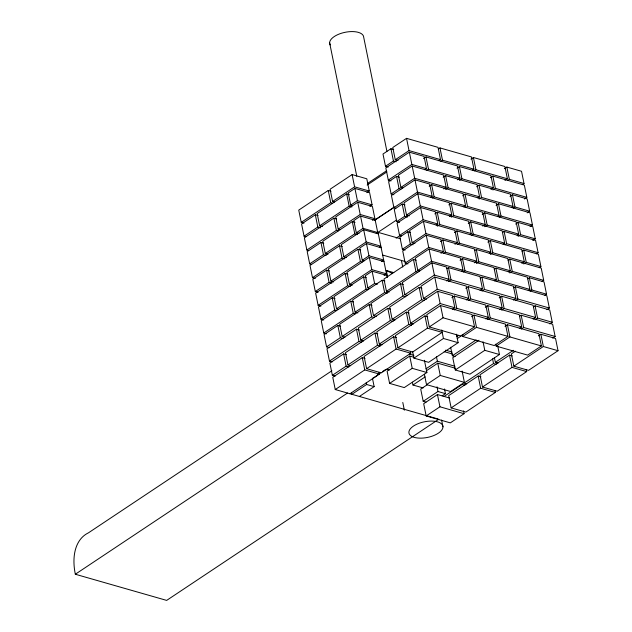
<?xml version="1.0" encoding="UTF-8"?>
<svg xmlns="http://www.w3.org/2000/svg" width="632" height="632" viewBox="0 0 632 632"><rect width="100%" height="100%" fill="white"/><g stroke="black" fill="none" stroke-linecap="round" stroke-linejoin="round"><path stroke-width="0.95" d="M331.01 191.251L328.253 190.461L298.746 210.108L301.243 222.361L303.992 223.151M366.837 192.665L369.278 191.038L366.789 178.785L352.111 174.582L330.094 189.237L332.582 201.49L334.415 202.019M393.697 149.515L390.947 148.725L382.992 154.018L385.488 166.271L388.238 167.061M438.892 160.686L440.512 159.612L438.023 147.359L406.542 138.345L392.78 147.501L395.277 159.754L398.049 160.552M301.243 222.361L330.749 202.714L332.582 203.235M332.582 201.49L354.599 186.835L369.278 191.038M385.488 166.271L393.436 160.978L396.193 161.768M395.277 159.754L409.03 150.598L440.512 159.612M318.101 215.575L315.321 214.777L301.559 223.941L304.055 236.194L305.904 236.724M349.417 194.703L346.668 193.913L317.153 213.561L319.65 225.814L322.399 226.596M369.854 206.364L372.098 204.871L369.602 192.618L354.923 188.415L348.192 192.894L350.689 205.147L352.522 205.669M424.902 169.716L426.529 168.633L424.033 156.381L409.354 152.178L385.812 167.851L388.301 180.104L391.05 180.894M367.713 183.327L386.515 170.814M367.137 185.058L386.91 171.896M304.055 236.194L317.817 227.03L320.59 227.828M319.65 225.814L349.156 206.166L351.913 206.948M350.689 205.147L357.412 200.668L372.098 204.871M388.301 180.104L411.851 164.431L426.529 168.633M336.635 218.917L333.886 218.127L304.371 237.774L306.868 250.027L308.7 250.548M372.461 220.331L374.91 218.704L372.414 206.451L357.736 202.248L335.718 216.902L338.215 229.155L340.048 229.685M399.329 177.181L396.572 176.391L388.625 181.684L391.113 193.937L393.87 194.727M443.711 188.897L446.145 187.277L443.648 175.025L412.167 166.011L398.413 175.167L400.901 187.42L402.75 187.957M423.566 158.561L425.992 156.941L457.473 165.955L459.962 178.208L457.536 179.828M438.355 148.994L439.975 147.92L471.456 156.934L473.945 169.186L472.333 170.261M306.868 250.027L336.374 230.38L338.215 230.909M338.215 229.155L360.232 214.501L374.91 218.704M391.113 193.937L399.068 188.644L400.901 189.173M400.901 187.42L414.663 178.264L446.145 187.277M426.869 170.269L428.488 169.194L459.962 178.208M440.852 161.247L442.471 160.173L473.945 169.186M323.726 243.241L320.953 242.443L307.192 251.607L309.68 263.86L311.537 264.389M355.05 222.369L352.293 221.579L322.786 241.227L325.275 253.479L328.032 254.262M356.314 232.813L363.045 228.334L377.723 232.537L375.234 220.284L360.548 216.081L353.825 220.56L356.314 232.813L359.071 233.603M430.534 197.382L432.154 196.299L429.665 184.046L414.987 179.844L391.437 195.517L393.933 207.77L395.766 208.299M374.626 220.244L394.107 207.272M374.8 220.126L394.431 207.059M309.68 263.86L323.442 254.696L326.223 255.494M325.275 253.479L354.789 233.832L357.538 234.622M393.933 207.77L417.476 192.096L432.154 196.299M342.268 246.583L339.51 245.793L310.004 265.44L312.5 277.693L315.25 278.483M378.355 233.911L363.669 229.708L341.351 244.576L343.84 256.821L346.597 257.611M404.954 204.847L402.205 204.057L394.25 209.35L396.746 221.603L399.495 222.393M449.344 216.563L451.769 214.943L449.281 202.69L417.799 193.676L404.038 202.84L406.534 215.093L409.307 215.883M429.191 186.227L431.624 184.607L463.098 193.621L465.594 205.874L463.975 206.956M443.174 177.205L445.607 175.585L477.081 184.599L479.577 196.852L477.958 197.935M456.999 168.136L459.424 166.516L490.906 175.53L493.402 187.783L490.969 189.403M470.982 159.114L473.415 157.494L504.889 166.508L507.385 178.761L504.952 180.381M376.23 233.532L396.185 220.252M312.5 277.693L342.007 258.046L344.756 258.836M343.84 256.821L366.165 241.961L380.843 246.164L379.247 247.231M396.746 221.603L404.693 216.31L407.45 217.1M406.534 215.093L420.288 205.929L451.769 214.943M432.493 197.935L434.113 196.86L465.594 205.874M445.671 189.458L448.096 187.838L479.577 196.852M459.496 180.389L461.921 178.769L493.402 187.783M474.284 170.822L475.904 169.747L507.385 178.761M329.359 270.907L326.578 270.109L312.816 279.273L315.313 291.526L318.086 292.324M360.675 250.035L357.925 249.245L328.411 268.892L330.907 281.145L333.657 281.935M381.167 247.752L366.489 243.541L359.758 248.02L362.255 260.273L364.087 260.803M436.159 225.047L437.786 223.965L435.29 211.712L420.612 207.509L397.07 223.183L399.558 235.436L401.391 235.965M315.313 291.526L329.075 282.362L331.847 283.16M330.907 281.145L360.414 261.498L362.255 262.019M362.255 260.273L368.977 255.794L383.656 259.997L381.412 261.49M399.558 235.436L423.108 219.762L437.786 223.965M396.13 238.145L400.222 235.42M347.892 274.248L345.143 273.459L315.637 293.106L318.125 305.359L320.874 306.149M383.98 261.585L369.301 257.374L346.976 272.242L349.472 284.495L352.222 285.277M410.587 232.513L407.83 231.723L399.882 237.016L402.371 249.269L405.128 250.059M454.969 244.228L457.402 242.609L454.906 230.356L423.424 221.342L409.67 230.506L412.159 242.759L414.94 243.549M434.824 213.893L437.249 212.273L468.731 221.287L471.219 233.54L469.6 234.622M448.807 204.871L451.232 203.251L482.714 212.265L485.202 224.518L482.777 226.138M462.632 195.802L465.057 194.182L496.539 203.196L499.027 215.449L497.408 216.531M476.615 186.78L479.04 185.16L510.522 194.174L513.01 206.427L511.391 207.509M490.432 177.71L492.865 176.091L524.339 185.105L526.835 197.358L524.41 198.977M504.391 168.705L506.848 167.069L521.526 171.272L524.023 183.525L522.38 184.615M318.125 305.359L347.632 285.711L350.389 286.501M349.472 284.495L371.79 269.627L386.476 273.838L384.082 275.426M402.371 249.269L410.326 243.976L413.075 244.766M412.159 242.759L425.921 233.595L457.402 242.609M437.312 226.145L439.746 224.526L471.219 233.54M451.295 217.124L453.729 215.504L485.202 224.518M465.934 207.517L467.546 206.435L499.027 215.449M479.103 199.033L481.537 197.413L513.01 206.427M492.928 189.963L495.354 188.344L526.835 197.358M507.701 180.412L509.345 179.322L524.023 183.525M334.984 298.573L332.211 297.783L318.449 306.939L320.938 319.192L323.718 319.99M366.307 277.701L363.55 276.911L334.044 296.558L336.532 308.811L338.373 309.332M386.792 275.418L372.114 271.207L365.391 275.686L367.879 287.939L369.712 288.469M440.978 253.25L443.411 251.631L440.923 239.378L426.244 235.175L402.695 250.849L405.191 263.102L407.94 263.892M320.938 319.192L334.699 310.028L336.556 310.565M336.532 308.811L366.047 289.164L367.879 289.693M367.879 287.939L374.61 283.46L377.359 284.25M405.191 263.102L428.733 247.428L443.411 251.631M353.525 301.914L350.768 301.124L321.261 320.772L323.758 333.025L326.507 333.815M384.872 281.05L382.115 280.26L352.609 299.908L355.097 312.161L357.854 312.943M416.212 260.179L413.462 259.389L383.948 279.036L386.444 291.289L389.193 292.079M461.407 271.357L463.027 270.275L460.538 258.022L429.057 249.008L415.295 258.172L417.792 270.425L419.64 270.954M440.449 241.558L442.882 239.939L474.356 248.953L476.852 261.206L474.419 262.825M454.432 232.537L456.865 230.917L488.339 239.931L490.835 252.184L489.215 253.266M468.257 223.467L470.682 221.848L502.163 230.862L504.66 243.115L503.04 244.197M482.24 214.446L484.673 212.826L516.147 221.84L518.643 234.093L517.023 235.175M496.065 205.376L498.49 203.757L529.971 212.771L532.46 225.024L530.035 226.643M510.016 196.378L512.481 194.735L527.159 198.938L529.648 211.191L527.191 212.834M323.758 333.025L353.264 313.377L355.097 313.907M355.097 312.161L384.612 292.513L387.361 293.303M386.444 291.289L415.951 271.642L417.792 272.171M417.792 270.425L431.545 261.261L463.027 270.275M443.751 253.274L445.37 252.192L476.852 261.206M457.734 244.252L459.353 243.17L490.835 252.184M471.559 235.183L473.178 234.101L504.66 243.115M484.736 226.698L487.161 225.079L518.643 234.093M499.367 217.092L500.986 216.01L532.46 225.024M513.334 208.078L514.969 206.988L529.648 211.191M340.616 326.238L337.836 325.448L324.074 334.605L326.57 346.857L329.343 347.655M371.932 305.367L369.183 304.577L339.668 324.224L342.165 336.477L344.914 337.267M403.279 284.495L400.53 283.713L371.016 303.36L373.512 315.605L376.261 316.395M446.587 280.94L449.044 279.297L446.548 267.044L431.869 262.841L402.363 282.488L404.851 294.741L407.608 295.531M326.57 346.857L340.332 337.701L343.105 338.491M342.165 336.477L371.671 316.829L374.428 317.62M373.512 315.605L403.019 295.966L405.768 296.748M404.851 294.741L434.366 275.094L449.044 279.297M446.887 268.687L448.507 267.605L479.988 276.626L482.477 288.871L480.051 290.491M359.237 329.975L356.48 329.193L326.973 348.832L329.462 361.085L332.219 361.875M390.576 309.111L387.827 308.321L358.312 327.969L360.809 340.221L363.558 341.011M421.923 288.239L419.166 287.457L389.66 307.097L392.156 319.35L394.905 320.14M466.305 299.955L468.739 298.336L466.242 286.083L434.769 277.069L421.007 286.233L423.495 298.486L426.276 299.284M460.064 260.202L462.49 258.583L493.971 267.597L496.468 279.85L494.848 280.932M474.695 250.596L476.315 249.514L507.796 258.535L510.285 270.78L508.665 271.863M487.872 242.111L490.298 240.492L521.779 249.514L524.268 261.759L521.842 263.378M502.503 232.505L504.123 231.423L535.596 240.444L538.093 252.697L536.473 253.772M515.649 224.044L518.106 222.401L532.784 226.612L535.28 238.857L532.816 240.5M448.57 281.477L451.003 279.858L482.477 288.871M329.462 361.085L358.976 341.438L361.725 342.228M360.809 340.221L390.315 320.574L393.072 321.364M392.156 319.35L421.663 299.71L424.412 300.492M423.495 298.486L437.257 289.322L468.739 298.336M463.367 271.918L464.986 270.836L496.468 279.85M476.378 263.386L478.803 261.767L510.285 270.78M490.361 254.364L492.794 252.745L524.268 261.759M504.992 244.758L506.611 243.675L538.093 252.697M518.137 236.297L520.602 234.654L535.28 238.857M346.407 354.694L343.626 353.904L329.865 363.06L332.361 375.313L335.134 376.111M377.723 333.822L374.974 333.032L345.459 352.68L347.956 364.933L350.705 365.723M409.07 312.959L406.313 312.168L376.806 331.816L379.303 344.069L382.052 344.851M452.37 309.396L454.835 307.752L452.338 295.507L437.66 291.297L408.154 310.944L410.642 323.197L413.399 323.987M331.879 370.771L88.409 532.863A63.603 37.414 56.3 0 0 75.326 574.243L166.658 600.4L438.821 419.206M332.361 375.313L346.123 366.157L348.896 366.947M347.956 364.933L377.462 345.285L380.219 346.075M379.303 344.069L408.809 324.421L411.558 325.211M410.642 323.197L440.156 303.55L454.835 307.752M480.328 278.262L481.94 277.179L513.421 286.201L515.917 298.454L513.484 300.066M465.776 288.263L468.201 286.644L499.683 295.665L502.171 307.918L499.746 309.53M494.311 269.24L495.93 268.158L527.404 277.179L529.9 289.432L528.281 290.507M451.872 297.68L454.297 296.06L485.779 305.082L488.267 317.335L485.842 318.947M508.128 260.171L509.748 259.096L541.229 268.11L543.717 280.363L542.106 281.438M365.02 358.431L362.27 357.649L332.764 377.296L335.252 389.541L437.881 418.937M396.367 337.567L393.618 336.777L364.103 356.424L366.6 368.677L381.278 372.88L410.784 353.233L410.405 351.353M427.714 316.703L424.957 315.913L395.45 335.56L397.939 347.813L412.625 352.016L442.131 332.369L427.453 328.166L397.939 347.813M440.559 305.525L426.798 314.689L429.286 326.942L460.768 335.955L474.529 326.799L472.033 314.546L440.559 305.525L443.048 317.778L474.529 326.799M522.095 251.165L523.738 250.067L538.417 254.277L540.905 266.53L539.27 267.62M482.011 291.052L484.436 289.432L515.917 298.454M468.265 300.516L470.698 298.897L502.171 307.918M496.799 281.493L498.419 280.411L529.9 289.432M454.361 309.933L456.786 308.313L488.267 317.335M509.811 272.961L512.244 271.341L543.717 280.363M335.252 389.541L364.767 369.902L379.445 374.105L379.058 372.216M366.6 368.677L396.106 349.03L410.784 353.233M429.286 326.942L443.048 317.778M523.77 263.963L526.227 262.32L540.905 266.53M75.326 574.243L347.489 393.049M377.581 374.871L380.82 372.714M382.439 371.632L385.67 369.475M373.552 377.865L377.596 375.171M349.93 393.752L379.445 374.105M372.422 378.149L374.144 386.634L366.647 384.485L351.89 394.313L351.503 392.425M414.316 357.38L409.733 356.069L387.1 371.134L389.596 383.387L404.275 387.59L426.9 372.525L424.412 360.272M513.761 287.837L515.38 286.762L546.854 295.776L549.35 308.029L546.925 309.641M499.209 297.838L501.634 296.226L533.116 305.24L535.612 317.493L533.179 319.105M527.728 278.831L529.363 277.74L544.041 281.943L546.538 294.196L544.895 295.286M485.305 307.255L487.73 305.643L519.212 314.657L521.7 326.91L519.275 328.522M471.559 316.719L473.992 315.107L505.474 324.121L507.962 336.374L494.2 345.53L462.727 336.516L462.34 334.636M412.593 351.526L413.936 358.123L443.443 338.483L458.129 342.686L456.399 334.202M359.395 396.462L374.144 386.634M456.857 336.595L458.492 335.505M389.596 383.387L412.222 368.322L426.9 372.525M457.26 338.57L462.995 334.755M515.443 300.627L517.869 299.015L549.35 308.029M501.705 310.091L504.131 308.479L535.612 317.493M530.216 291.083L531.86 289.993L546.538 294.196M487.793 319.508L490.227 317.896L521.7 326.91M462.727 336.516L476.481 327.36L507.962 336.374M458.129 342.686L428.614 362.334L413.936 358.123M426.031 368.764L437.368 361.22L455.008 366.276M426.434 370.739L437.771 363.195L455.411 368.251M450.648 347.252L452.37 355.737L476.141 339.905M479.009 340.245L452.773 357.712L455.269 369.965L469.947 374.168L499.454 354.52L497.732 346.036M412.396 382.178L412.973 385.007L425.115 376.925M533.432 306.891L535.075 305.801L549.753 310.004L552.242 322.257L549.785 323.892M519.551 316.292L521.171 315.218L552.644 324.232L555.141 336.485L552.708 338.104M505 326.294L507.425 324.682L538.906 333.696L541.395 345.949L527.641 355.113L496.159 346.091L495.772 344.211M424.388 374.247L426.497 384.612L440.259 375.447L464.402 382.36L462.103 371.055M427.272 384.714L420.714 389.083L423.203 401.336L426.023 402.142M455.269 369.965L484.776 350.318L499.454 354.52M535.107 319.689L537.563 318.054L552.242 322.257M521.234 329.082L523.659 327.471L555.141 336.485M496.159 346.091L509.921 336.935L541.395 345.949M423.203 401.336L437.96 391.508L445.465 393.657L444.501 388.949M449.518 398.002L437.447 394.542L423.685 403.706L426.181 415.959L450.324 422.871L464.078 413.707L463.509 410.887M442.187 395.845L445.465 393.657M464.402 382.36L450.64 391.524L426.497 384.612M444.138 396.406L462.174 384.398L464.931 385.188M496.27 364.316L493.521 363.534L464.014 383.174L466.764 383.964M494.398 357.594L495.354 362.31L513.389 350.302M480.928 376.783L478.171 375.993L448.665 395.64L451.153 407.893L465.839 412.096L495.346 392.448L494.959 390.56M512.268 355.911L509.518 355.121L480.012 374.768L482.5 387.021L497.179 391.224L526.693 371.577L526.306 369.696M515.451 351.171L511.351 353.904L513.848 366.157L528.526 370.36L558.032 350.713L555.544 338.46L540.866 334.257L538.401 335.892M426.181 415.959L439.943 406.795L464.078 413.707M451.153 407.893L480.668 388.245L495.346 392.448M482.5 387.021L512.015 367.374L526.693 371.577M513.848 366.157L543.354 346.51L558.032 350.713M400.538 238.778L378.031 232.331L387.179 277.298M382.652 255.059L405.159 261.506M387.637 276.998L386.31 270.48L393.815 272.629M495.354 362.31L498.111 363.1M445.615 350.183L452.109 352.048M444.162 351.629L452.512 354.023M452.37 355.737L455.127 356.527M409.331 354.094L413.913 355.405M386.697 369.159L389.454 369.949M412.973 385.007L423.156 387.922M386.31 270.48L392.417 273.506M506.848 167.069L509.345 179.322M512.481 194.735L514.969 206.988M518.106 222.401L520.602 234.654M523.738 250.067L526.227 262.32M529.363 277.74L531.86 289.993M535.075 305.801L537.563 318.054M540.866 334.257L543.354 346.51M492.865 176.091L495.354 188.344M498.49 203.757L500.986 216.01M504.123 231.423L506.611 243.675M509.748 259.096L512.244 271.341M515.38 286.762L517.869 299.015M521.171 315.218L523.659 327.471M473.415 157.494L475.904 169.747M479.04 185.16L481.537 197.413M484.673 212.826L487.161 225.079M490.298 240.492L492.794 252.745M495.93 268.158L498.419 280.411M501.634 296.226L504.131 308.479M507.425 324.682L509.921 336.935M509.518 355.121L512.015 367.374M459.424 166.516L461.921 178.769M465.057 194.182L467.546 206.435M470.682 221.848L473.178 234.101M476.315 249.514L478.803 261.767M481.94 277.179L484.436 289.432M487.73 305.643L490.227 317.896M492.565 358.818L493.521 363.534M483.053 341.833L484.776 350.318M439.975 147.92L442.471 160.173M445.607 175.585L448.096 187.838M451.232 203.251L453.729 215.504M456.865 230.917L459.353 243.17M462.49 258.583L464.986 270.836M468.201 286.644L470.698 298.897M473.992 315.107L476.481 327.36M478.171 375.993L480.668 388.245M425.992 156.941L428.488 169.194M431.624 184.607L434.113 196.86M437.249 212.273L439.746 224.526M442.882 239.939L445.37 252.192M448.507 267.605L451.003 279.858M454.297 296.06L456.786 308.313M406.542 138.345L409.03 150.598M409.354 152.178L411.851 164.431M412.167 166.011L414.663 178.264M414.987 179.844L417.476 192.096M417.799 193.676L420.288 205.929M420.612 207.509L423.108 219.762M423.424 221.342L425.921 233.595M426.244 235.175L428.733 247.428M429.057 249.008L431.545 261.261M431.869 262.841L434.366 275.094M434.769 277.069L437.257 289.322M437.66 291.297L440.156 303.55M441.721 329.999L443.443 338.483M436.412 356.511L437.368 361.22M437.771 363.195L440.259 375.447M390.947 148.725L393.436 160.978M396.572 176.391L399.068 188.644M402.205 204.057L404.693 216.31M407.83 231.723L410.326 243.976M413.462 259.389L415.951 271.642M419.166 287.457L421.663 299.71M424.957 315.913L427.453 328.166M437.004 386.8L437.96 391.508M437.447 394.542L439.943 406.795M386.918 151.356L363.708 37.312A17.309 7.963 -11.5 0 0 344.258 32.485A17.309 7.963 -11.5 0 0 330.275 44.904M441.578 420.051L442.961 426.813A17.309 7.963 -11.5 0 1 417.578 438A17.309 7.963 -11.5 0 1 417.231 424.04A17.309 7.963 -11.5 0 1 442.961 426.813M401.407 260.431L402.758 267.06M400.53 283.713L403.019 295.966M406.313 312.168L408.809 324.421M409.733 356.069L412.222 368.322M382.115 280.26L384.612 292.513M387.827 308.321L390.315 320.574M393.618 336.777L396.106 349.03M329.643 42.913L356.78 176.296M402.789 402.458L404.369 410.192M363.669 229.708L366.165 241.961M366.489 243.541L368.977 255.794M369.301 257.374L371.79 269.627M372.114 271.207L374.61 283.46M352.111 174.582L354.599 186.835M354.923 188.415L357.412 200.668M357.736 202.248L360.232 214.501M360.548 216.081L363.045 228.334M346.668 193.913L349.156 206.166M352.293 221.579L354.789 233.832M357.925 249.245L360.414 261.498M363.55 276.911L366.047 289.164M369.183 304.577L371.671 316.829M374.974 333.032L377.462 345.285M328.253 190.461L330.749 202.714M333.886 218.127L336.374 230.38M339.51 245.793L342.007 258.046M345.143 273.459L347.632 285.711M350.768 301.124L353.264 313.377M356.48 329.193L358.976 341.438M362.27 357.649L364.767 369.902M366.26 382.605L366.647 384.485M315.321 214.777L317.817 227.03M320.953 242.443L323.442 254.696M326.578 270.109L329.075 282.362M332.211 297.783L334.699 310.028M337.836 325.448L340.332 337.701M343.626 353.904L346.123 366.157"/></g></svg>
